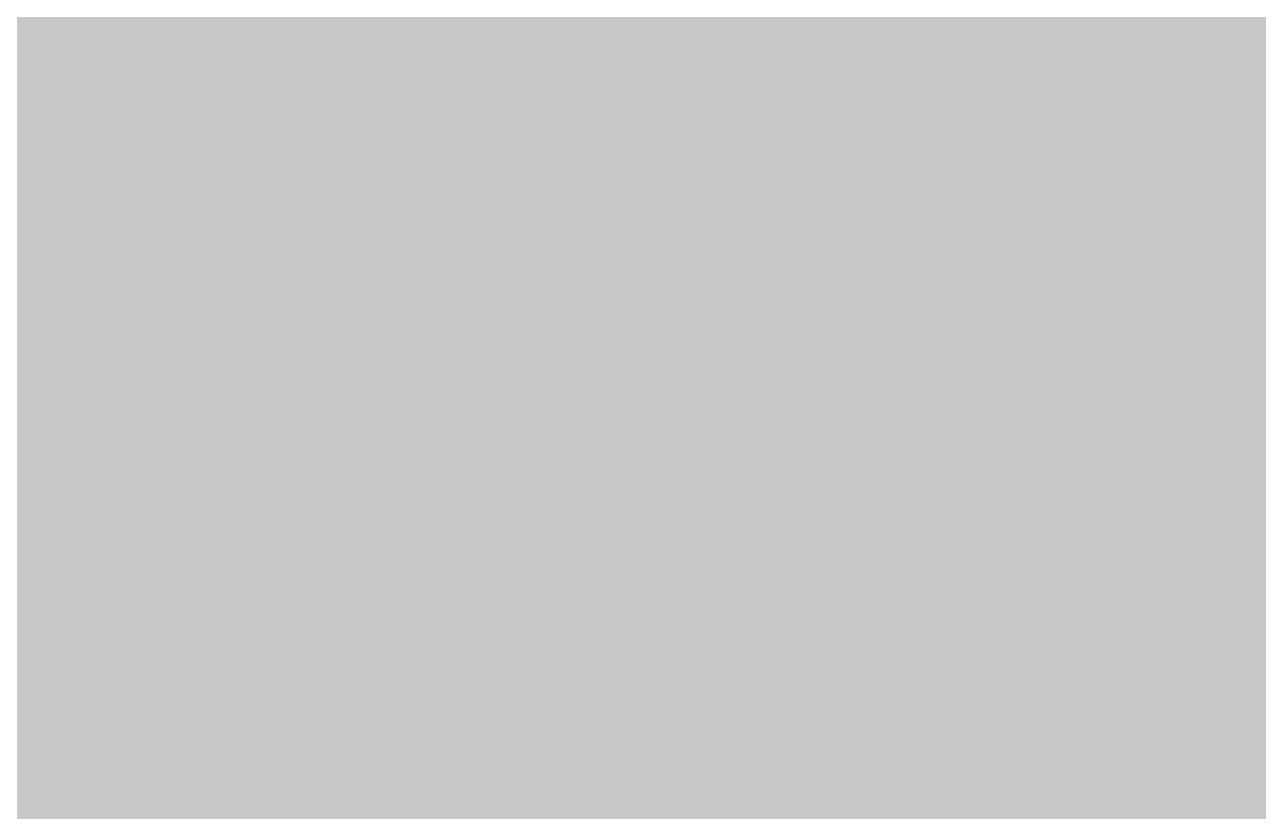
# Model space of a CAD drawing. Extents: x -3 to 92, y -53 to 125.
# Drawn here: x 72.05 to 80.52, y 107.5 to 112.91 of the extents above; entities that cross this region are included whole.
import ezdxf

# ---------------------------------------------------------------- set-up
doc = ezdxf.new("R2010")
doc.units = 0
doc.header["$MEASUREMENT"] = 0
doc.layers.get('0').update_dxf_attribs({"linetype": 'CONTINUOUS'})
for name, color, linetype in [('23-325-0_AST', 7, 'CONTINUOUS'), ('23-325-0_BOT', 7, 'CONTINUOUS'), ('23-325-0_DRD', 2, 'CONTINUOUS'), ('23-325-0_IN1', 4, 'CONTINUOUS'), ('23-325-0_IN2', 3, 'CONTINUOUS'), ('23-325-0_SMB', 5, 'CONTINUOUS'), ('23-325-0_SMT', 10, 'CONTINUOUS'), ('23-325-0_SPT', 14, 'CONTINUOUS'), ('23-325-0_TOP', 12, 'CONTINUOUS'), ('THRUHOLE_TAP', 8, 'CONTINUOUS')]:
    doc.layers.add(name, color=color, linetype=linetype)

# ---------------------------------------------------------------- blocks, each defined once
blk = doc.blocks.new('ROUND_54')
at = {"const_width": 0.508}
blk.add_lwpolyline([(-0.254, 0, 1), (0.254, 0, 1)], format="xyb", close=True, dxfattribs=at)
blk = doc.blocks.new('ROUND_87')
at = {"const_width": 0.40005}
blk.add_lwpolyline([(-0.200024, 0, 1), (0.200024, 0, 1)], format="xyb", close=True, dxfattribs=at)

msp = doc.modelspace()

# ---------------------------------------------------------------- linework, layer by layer
at = {"layer": '23-325-0_AST', "const_width": 0.1524}
msp.add_lwpolyline([(75.82408, 108.00842), (75.6539, 108.06938), (75.48626, 108.06938), (75.31608, 108.00842), (75.31608, 107.65282), (75.48626, 107.5944), (75.6539, 107.5944), (75.82408, 107.65282), (75.82408, 108.00842), (75.99426, 108.06938), (76.1619, 108.06938), (76.33208, 108.00842), (76.33208, 107.65282), (76.1619, 107.5944), (75.99426, 107.5944), (75.82408, 107.65282)], dxfattribs=at)
at = {"layer": '23-325-0_BOT', "const_width": 0.254}
for points in [[(72.136, 124.46), (72.136, 52.72024)], [(72.3646, 124.46), (72.3646, 52.41544)], [(72.5932, 124.46), (72.5932, 19.37512)], [(72.8218, 124.46), (72.8218, 19.33956)], [(73.0504, 124.46), (73.0504, 19.27098)], [(73.279, 124.46), (73.279, 19.15922)], [(73.5076, 124.46), (73.5076, 20.9296)], [(73.7362, 124.46), (73.7362, 21.2979)], [(73.9648, 124.46), (73.9648, 21.52396)], [(74.1934, 124.46), (74.1934, 21.6789)], [(74.422, 124.46), (74.422, 21.78304)], [(74.6506, 124.46), (74.6506, 21.84908)], [(74.8792, 124.46), (74.8792, 50.75936)], [(75.1078, 124.46), (75.1078, 50.86858)], [(75.3364, 124.46), (75.3364, 50.8762)], [(75.565, 124.46), (75.565, 50.8762)], [(75.7936, 124.46), (75.7936, 50.8762)], [(76.0222, 124.46), (76.0222, 50.8762)], [(76.2508, 124.46), (76.2508, 50.8762)], [(76.4794, 124.46), (76.4794, 50.8762)], [(76.708, 124.46), (76.708, 58.67146)], [(76.9366, 124.46), (76.9366, 58.8518)], [(77.1652, 124.46), (77.1652, 58.8772)], [(77.3938, 124.46), (77.3938, 58.8772)], [(77.6224, 124.46), (77.6224, 58.8772)], [(77.851, 124.46), (77.851, 58.8772)], [(78.0796, 124.46), (78.0796, 58.8772)], [(78.3082, 124.46), (78.3082, 58.8772)], [(78.5368, 124.46), (78.5368, 58.8772)], [(78.7654, 124.46), (78.7654, 58.8772)], [(78.994, 124.46), (78.994, 58.8772)], [(79.2226, 118.51894), (79.2226, 72.72528)], [(79.4512, 117.9195), (79.4512, 72.94118)], [(79.6798, 117.47754), (79.6798, 73.01484)], [(79.9084, 117.12194), (79.9084, 72.9996)], [(80.137, 116.82222), (80.137, 72.89038)], [(80.3656, 116.56314), (80.3656, 72.54748)], [(80.5942, 116.33708), (80.5942, 69.81952)], [(86.233, 112.9284), (56.9087, 112.9284)], [(86.233, 112.6998), (56.62422, 112.6998)], [(86.233, 112.4712), (40.2082, 112.4712)], [(86.233, 112.2426), (40.2082, 112.2426)], [(86.233, 112.014), (40.2082, 112.014)], [(86.233, 111.7854), (40.2082, 111.7854)], [(86.233, 111.5568), (61.7982, 111.5568)], [(86.233, 111.3282), (61.9379, 111.3282)], [(83.78698, 111.0996), (61.97092, 111.0996)], [(83.44408, 110.871), (61.91758, 110.871)], [(83.33486, 110.6424), (61.74486, 110.6424)], [(83.32216, 110.4138), (40.2082, 110.4138)], [(83.39582, 110.1852), (40.2082, 110.1852)], [(83.61172, 109.9566), (40.2082, 109.9566)], [(83.57362, 109.728), (41.01084, 109.728)], [(83.38312, 109.4994), (41.20388, 109.4994)], [(83.31962, 109.2708), (41.26738, 109.2708)], [(83.34248, 109.0422), (41.24452, 109.0422)], [(83.4644, 108.8136), (41.12006, 108.8136)], [(86.233, 108.585), (41.0972, 108.585)], [(86.233, 108.3564), (41.0972, 108.3564)], [(86.233, 108.1278), (43.44416, 108.1278)], [(84.47278, 107.8992), (43.69054, 107.8992)], [(84.1883, 107.6706), (58.06186, 107.6706)], [(84.09178, 107.442), (65.39484, 107.442)]]:
    msp.add_lwpolyline(points, dxfattribs=at)
at = {"layer": '23-325-0_DRD', "const_width": 0.254}
for points in [[(74.295, 113.03), (73.66, 112.395)], [(74.93, 112.395), (74.295, 113.03)], [(75.565, 113.03), (74.93, 112.395)], [(76.2, 112.395), (75.565, 113.03)], [(76.835, 113.03), (76.2, 112.395)], [(77.47, 112.395), (76.835, 113.03)], [(73.66, 112.395), (74.295, 111.76)], [(74.295, 111.76), (74.93, 112.395)], [(74.93, 112.395), (75.565, 111.76)], [(75.565, 111.76), (76.2, 112.395)], [(76.2, 112.395), (76.835, 111.76)], [(76.835, 111.76), (77.47, 112.395)], [(73.025, 110.49), (72.39, 109.855)], [(73.66, 109.855), (73.025, 110.49)], [(74.295, 110.49), (73.66, 109.855)], [(74.93, 109.855), (74.295, 110.49)], [(75.565, 110.49), (74.93, 109.855)], [(76.2, 109.855), (75.565, 110.49)], [(76.835, 110.49), (76.2, 109.855)], [(77.47, 109.855), (76.835, 110.49)], [(78.105, 110.49), (77.47, 109.855)], [(78.74, 109.855), (78.105, 110.49)], [(72.39, 109.855), (73.025, 109.22)], [(73.025, 109.22), (73.66, 109.855)], [(73.66, 109.855), (74.295, 109.22)], [(74.295, 109.22), (74.93, 109.855)], [(74.93, 109.855), (75.565, 109.22)], [(75.565, 109.22), (76.2, 109.855)], [(76.2, 109.855), (76.835, 109.22)], [(76.835, 109.22), (77.47, 109.855)], [(77.47, 109.855), (78.105, 109.22)], [(78.105, 109.22), (78.74, 109.855)], [(73.025, 107.95), (72.39, 107.315)], [(73.66, 107.315), (73.025, 107.95)], [(74.295, 107.95), (73.66, 107.315)], [(74.93, 107.315), (74.295, 107.95)], [(75.565, 107.95), (74.93, 107.315)], [(76.2, 107.315), (75.565, 107.95)], [(76.835, 107.95), (76.2, 107.315)], [(77.47, 107.315), (76.835, 107.95)], [(78.105, 107.95), (77.47, 107.315)], [(78.74, 107.315), (78.105, 107.95)]]:
    msp.add_lwpolyline(points, dxfattribs=at)
at = {"layer": '23-325-0_IN1', "const_width": 0.254}
for points in [[(72.1106, 124.46), (72.1106, 52.7177)], [(72.3392, 124.46), (72.3392, 110.3376)], [(72.5678, 124.46), (72.5678, 110.55604)], [(72.7964, 124.46), (72.7964, 110.66018)], [(73.025, 124.46), (73.025, 110.6932)], [(73.2536, 124.46), (73.2536, 110.66018)], [(73.4822, 124.46), (73.4822, 112.5982)], [(73.7108, 124.46), (73.7108, 112.99444)], [(74.8538, 124.46), (74.8538, 113.01984)], [(76.2254, 124.46), (76.2254, 112.96904)], [(77.597, 124.46), (77.597, 112.74298)], [(77.8256, 124.46), (77.8256, 110.64494)], [(78.0542, 124.46), (78.0542, 110.69066)], [(78.2828, 124.46), (78.2828, 110.67288)], [(78.5114, 124.46), (78.5114, 110.58652)], [(78.74, 124.46), (78.74, 110.4011)], [(78.9686, 124.46), (78.9686, 50.11674)], [(79.1972, 124.46), (79.1972, 72.67956)], [(79.4258, 124.46), (79.4258, 72.92594)], [(79.6544, 124.46), (79.6544, 73.0123)], [(79.883, 124.46), (79.883, 73.00722)], [(80.1116, 124.46), (80.1116, 72.9107)], [(80.3402, 124.46), (80.3402, 72.62622)], [(80.5688, 124.46), (80.5688, 69.8119)], [(73.6473, 112.9284), (56.9087, 112.9284)], [(86.36, 112.9284), (77.48016, 112.9284)], [(73.51268, 112.6998), (56.62422, 112.6998)], [(86.36, 112.6998), (77.61478, 112.6998)], [(73.45934, 112.4712), (40.2082, 112.4712)], [(86.36, 112.4712), (77.66812, 112.4712)], [(73.4695, 112.2426), (39.21506, 112.2426)], [(73.4822, 112.18926), (73.4822, 110.55604)], [(86.36, 112.2426), (77.65796, 112.2426)], [(73.54824, 112.014), (-2.413, 112.014)], [(86.36, 112.014), (77.58176, 112.014)], [(77.597, 112.04448), (77.597, 110.52048)], [(73.71842, 111.7854), (37.16528, 111.7854)], [(73.7108, 111.79302), (73.7108, 110.45444)], [(74.8538, 111.77016), (74.8538, 110.47984)], [(74.98842, 111.7854), (74.86904, 111.7854)], [(76.25842, 111.7854), (76.13904, 111.7854)], [(76.2254, 111.81842), (76.2254, 110.42904)], [(77.3684, 111.7473), (77.3684, 110.50016)], [(86.36, 111.7854), (77.40904, 111.7854)], [(75.0824, 111.7092), (75.0824, 110.5408)], [(75.9968, 111.67618), (75.9968, 110.57382)], [(73.9394, 111.63554), (73.9394, 110.61446)], [(74.6252, 111.62538), (74.6252, 110.62462)], [(75.311, 111.5949), (75.311, 110.65256)], [(75.7682, 111.5822), (75.7682, 110.6678)], [(76.454, 111.64824), (76.454, 110.60176)], [(77.1398, 111.61268), (77.1398, 110.63478)], [(86.36, 111.5568), (61.7982, 111.5568)], [(74.168, 111.56696), (74.168, 110.68304)], [(74.3966, 111.56188), (74.3966, 110.68558)], [(75.5396, 111.5568), (75.5396, 110.6932)], [(76.6826, 111.5695), (76.6826, 110.67796)], [(76.9112, 111.55934), (76.9112, 110.68812)], [(86.36, 111.3282), (61.9379, 111.3282)], [(83.78698, 111.0996), (61.97092, 111.0996)], [(83.44408, 110.871), (61.91758, 110.871)], [(72.73798, 110.6424), (61.74486, 110.6424)], [(74.00798, 110.6424), (73.31202, 110.6424)], [(75.27798, 110.6424), (74.58202, 110.6424)], [(76.54798, 110.6424), (75.85202, 110.6424)], [(77.81798, 110.6424), (77.12202, 110.6424)], [(83.33486, 110.6424), (78.39202, 110.6424)], [(72.40016, 110.4138), (21.89226, 110.4138)], [(73.67016, 110.4138), (73.64984, 110.4138)], [(74.94016, 110.4138), (74.91984, 110.4138)], [(76.21016, 110.4138), (76.18984, 110.4138)], [(77.48016, 110.4138), (77.45984, 110.4138)], [(83.32216, 110.4138), (78.72984, 110.4138)], [(72.25538, 110.1852), (7.85622, 110.1852)], [(83.39582, 110.1852), (78.87462, 110.1852)], [(72.19188, 109.9566), (8.1407, 109.9566)], [(83.61172, 109.9566), (78.93558, 109.9566)], [(72.19696, 109.728), (41.01084, 109.728)], [(83.57362, 109.728), (78.93304, 109.728)], [(72.26554, 109.4994), (41.20388, 109.4994)], [(83.38312, 109.4994), (78.86446, 109.4994)], [(72.3392, 109.3724), (72.3392, 107.7976)], [(78.74, 109.30636), (78.74, 107.8611)], [(72.42302, 109.2708), (41.26738, 109.2708)], [(73.69302, 109.2708), (73.62444, 109.2708)], [(73.7108, 109.25302), (73.7108, 107.91444)], [(74.8538, 109.23016), (74.8538, 107.93984)], [(74.96302, 109.2708), (74.89444, 109.2708)], [(76.23302, 109.2708), (76.16444, 109.2708)], [(76.2254, 109.27842), (76.2254, 107.88904)], [(77.3684, 109.2073), (77.3684, 107.96016)], [(77.50302, 109.2708), (77.43444, 109.2708)], [(83.31962, 109.2708), (78.70444, 109.2708)], [(72.5678, 109.15142), (72.5678, 108.01604)], [(73.4822, 109.15142), (73.4822, 108.01604)], [(75.0824, 109.1692), (75.0824, 108.0008)], [(75.9968, 109.13618), (75.9968, 108.03382)], [(77.597, 109.18698), (77.597, 107.98048)], [(78.5114, 109.12094), (78.5114, 108.04652)], [(72.81926, 109.0422), (41.24452, 109.0422)], [(72.7964, 109.04728), (72.7964, 108.12018)], [(74.08926, 109.0422), (73.2282, 109.0422)], [(73.2536, 109.04728), (73.2536, 108.12018)], [(73.9394, 109.09554), (73.9394, 108.07446)], [(75.35926, 109.0422), (74.4982, 109.0422)], [(74.6252, 109.08538), (74.6252, 108.08462)], [(75.311, 109.0549), (75.311, 108.11256)], [(75.7682, 109.0422), (75.7682, 108.1278)], [(76.62926, 109.0422), (75.7682, 109.0422)], [(76.454, 109.10824), (76.454, 108.06176)], [(76.6826, 109.0295), (76.6826, 108.13796)], [(77.89926, 109.0422), (77.0382, 109.0422)], [(77.1398, 109.07268), (77.1398, 108.09478)], [(77.8256, 109.06506), (77.8256, 108.10494)], [(78.2828, 109.03458), (78.2828, 108.13288)], [(83.34248, 109.0422), (78.3082, 109.0422)], [(73.025, 109.0168), (73.025, 108.1532)], [(74.168, 109.02696), (74.168, 108.14304)], [(74.3966, 109.02188), (74.3966, 108.14558)], [(75.5396, 109.0168), (75.5396, 108.1532)], [(76.9112, 109.01934), (76.9112, 108.14812)], [(78.0542, 109.0168), (78.0542, 108.15066)], [(83.4644, 108.8136), (41.12006, 108.8136)], [(86.36, 108.585), (33.51784, 108.585)], [(86.36, 108.3564), (20.80006, 108.3564)], [(72.81926, 108.1278), (20.92452, 108.1278)], [(74.08926, 108.1278), (73.2282, 108.1278)], [(75.35926, 108.1278), (74.4982, 108.1278)], [(76.62926, 108.1278), (75.7682, 108.1278)], [(77.89926, 108.1278), (77.0382, 108.1278)], [(86.36, 108.1278), (78.3082, 108.1278)], [(72.42302, 107.8992), (20.94738, 107.8992)], [(73.69302, 107.8992), (73.62444, 107.8992)], [(74.96302, 107.8992), (74.89444, 107.8992)], [(76.23302, 107.8992), (76.16444, 107.8992)], [(77.50302, 107.8992), (77.43444, 107.8992)], [(84.47278, 107.8992), (78.70444, 107.8992)], [(72.26554, 107.6706), (58.06186, 107.6706)], [(84.1883, 107.6706), (78.86446, 107.6706)], [(72.19696, 107.442), (65.39484, 107.442)], [(84.09178, 107.442), (78.93304, 107.442)]]:
    msp.add_lwpolyline(points, dxfattribs=at)
for points in [[(74.295, 113.2332, 0.4142136), (73.4568, 112.395)], [(74.93, 112.9411, 0.2185128), (74.295, 113.23253)], [(75.565, 113.2332, 0.2185134), (74.92949, 112.94154)], [(76.2, 112.9411, 0.2185128), (75.565, 113.23253)], [(76.835, 113.2332, 0.2185134), (76.19949, 112.94154)], [(77.6732, 112.395, 0.4142136), (76.835, 113.2332)], [(73.4568, 112.395, 0.4142136), (74.295, 111.5568)], [(76.835, 111.5568, 0.4142136), (77.6732, 112.395)], [(74.295, 111.5568, 0.2179112), (74.92925, 111.847)], [(74.93, 111.84636, 0.2179118), (75.565, 111.55582)], [(75.565, 111.5568, 0.2179112), (76.19925, 111.847)], [(76.2, 111.84636, 0.2179118), (76.835, 111.55582)], [(73.025, 110.6932, 0.4142136), (72.1868, 109.855)], [(73.66, 110.4011, 0.2185128), (73.025, 110.69253)], [(74.295, 110.6932, 0.2185134), (73.65949, 110.40154)], [(74.93, 110.4011, 0.2185128), (74.295, 110.69253)], [(75.565, 110.6932, 0.2185134), (74.92949, 110.40154)], [(76.2, 110.4011, 0.2185128), (75.565, 110.69253)], [(76.835, 110.6932, 0.2185134), (76.19949, 110.40154)], [(77.47, 110.4011, 0.2185128), (76.835, 110.69253)], [(78.105, 110.6932, 0.2185134), (77.46949, 110.40154)], [(78.9432, 109.855, 0.4142136), (78.105, 110.6932)], [(72.1868, 109.855, 0.4142136), (73.025, 109.0168)], [(78.105, 109.0168, 0.4142136), (78.9432, 109.855)], [(73.025, 109.0168, 0.2179112), (73.65925, 109.307)], [(73.66, 109.30636, 0.2179118), (74.295, 109.01582)], [(74.295, 109.0168, 0.2179112), (74.92925, 109.307)], [(74.93, 109.30636, 0.2179118), (75.565, 109.01582)], [(75.565, 109.0168, 0.2179112), (76.19925, 109.307)], [(76.2, 109.30636, 0.2179118), (76.835, 109.01582)], [(76.835, 109.0168, 0.2179112), (77.46925, 109.307)], [(77.47, 109.30636, 0.2179118), (78.105, 109.01582)], [(73.025, 108.1532, 0.4142136), (72.1868, 107.315)], [(73.66, 107.8611, 0.2185128), (73.025, 108.15253)], [(74.295, 108.1532, 0.2185134), (73.65949, 107.86154)], [(74.93, 107.8611, 0.2185128), (74.295, 108.15253)], [(75.565, 108.1532, 0.2185134), (74.92949, 107.86154)], [(76.2, 107.8611, 0.2185128), (75.565, 108.15253)], [(76.835, 108.1532, 0.2185134), (76.19949, 107.86154)], [(77.47, 107.8611, 0.2185128), (76.835, 108.15253)], [(78.105, 108.1532, 0.2185134), (77.46949, 107.86154)], [(78.9432, 107.315, 0.4142136), (78.105, 108.1532)]]:
    msp.add_lwpolyline(points, format="xyb", dxfattribs=at)
at = {"layer": '23-325-0_IN2', "const_width": 0.254}
for points in [[(83.947, 110.49), (80.264, 110.49), (72.644, 118.11), (69.977, 118.11)], [(64.389, 114.3), (68.199, 114.3), (71.247, 111.252), (78.486, 111.252), (80.518, 109.22), (83.947, 109.22)]]:
    msp.add_lwpolyline(points, dxfattribs=at)
at = {"layer": '23-325-0_SMB', "const_width": 0.254}
for points in [[(72.0852, 123.825), (72.0852, 74.422)], [(72.3138, 123.825), (72.3138, 74.422)], [(72.5424, 123.825), (72.5424, 74.422)], [(72.771, 123.825), (72.771, 74.422)], [(72.9996, 123.825), (72.9996, 74.422)], [(73.2282, 123.825), (73.2282, 74.422)], [(73.4568, 123.825), (73.4568, 74.422)], [(73.6854, 123.825), (73.6854, 74.422)], [(73.914, 123.825), (73.914, 74.422)], [(74.1426, 123.825), (74.1426, 74.422)], [(74.3712, 123.825), (74.3712, 74.422)], [(74.5998, 123.825), (74.5998, 74.422)], [(74.8284, 123.825), (74.8284, 74.422)], [(75.057, 123.825), (75.057, 74.422)], [(75.2856, 123.825), (75.2856, 74.422)], [(75.5142, 123.825), (75.5142, 74.422)], [(75.7428, 123.825), (75.7428, 74.422)], [(75.9714, 123.825), (75.9714, 74.422)], [(76.2, 123.825), (76.2, 74.422)], [(76.4286, 123.825), (76.4286, 74.422)], [(76.6572, 123.825), (76.6572, 74.422)], [(76.8858, 123.825), (76.8858, 74.422)], [(77.1144, 123.825), (77.1144, 74.422)], [(77.343, 123.825), (77.343, 74.422)], [(77.5716, 123.825), (77.5716, 74.422)], [(77.8002, 123.825), (77.8002, 74.422)], [(78.0288, 123.825), (78.0288, 74.422)], [(78.2574, 123.825), (78.2574, 74.422)], [(78.486, 115.951), (78.486, 74.422)], [(78.7146, 115.7224), (78.7146, 74.422)], [(78.9432, 115.4938), (78.9432, 74.422)], [(79.1718, 115.2652), (79.1718, 74.422)], [(79.4004, 115.0366), (79.4004, 74.422)], [(79.629, 114.808), (79.629, 74.422)], [(79.8576, 114.5794), (79.8576, 74.422)], [(80.0862, 114.3508), (80.0862, 74.422)], [(80.3148, 114.1222), (80.3148, 74.422)], [(80.5434, 113.8936), (80.5434, 74.422)], [(81.5086, 112.9284), (71.12, 112.9284)], [(81.7372, 112.6998), (71.12, 112.6998)], [(81.9658, 112.4712), (71.12, 112.4712)], [(82.1944, 112.2426), (71.12, 112.2426)], [(82.423, 112.014), (71.12, 112.014)], [(82.6516, 111.7854), (71.12, 111.7854)], [(82.804, 111.5568), (71.12, 111.5568)], [(82.804, 111.3282), (71.12, 111.3282)], [(82.804, 111.0996), (71.12, 111.0996)], [(82.804, 110.871), (71.12, 110.871)], [(82.804, 110.6424), (71.12, 110.6424)], [(82.804, 110.4138), (71.12, 110.4138)], [(82.804, 110.1852), (71.12, 110.1852)], [(82.804, 109.9566), (71.12, 109.9566)], [(82.804, 109.728), (71.12, 109.728)], [(82.804, 109.4994), (71.12, 109.4994)], [(82.804, 109.2708), (71.12, 109.2708)], [(82.804, 109.0422), (71.12, 109.0422)], [(82.804, 108.8136), (71.12, 108.8136)], [(82.804, 108.585), (71.12, 108.585)], [(82.804, 108.3564), (71.12, 108.3564)], [(82.804, 108.1278), (71.12, 108.1278)], [(82.804, 107.8992), (71.12, 107.8992)], [(82.804, 107.6706), (71.12, 107.6706)], [(82.804, 107.442), (71.12, 107.442)]]:
    msp.add_lwpolyline(points, dxfattribs=at)
at = {"layer": '23-325-0_SMT'}
for points, const_width in [([(72.6694, 116.713), (72.6694, 93.98)], 0.254), ([(72.898, 116.713), (72.898, 93.98)], 0.254), ([(73.1266, 116.713), (73.1266, 93.98)], 0.254), ([(73.3552, 116.713), (73.3552, 93.98)], 0.254), ([(73.5838, 116.713), (73.5838, 93.98)], 0.254), ([(73.8124, 116.713), (73.8124, 93.98)], 0.254), ([(74.041, 116.713), (74.041, 93.98)], 0.254), ([(74.2696, 116.713), (74.2696, 93.98)], 0.254), ([(74.4982, 116.713), (74.4982, 93.98)], 0.254), ([(74.7268, 116.713), (74.7268, 93.98)], 0.254), ([(74.9554, 116.713), (74.9554, 93.98)], 0.254), ([(75.184, 116.713), (75.184, 93.98)], 0.254), ([(75.4126, 116.713), (75.4126, 93.98)], 0.254), ([(75.6412, 116.713), (75.6412, 93.98)], 0.254), ([(75.8698, 116.713), (75.8698, 93.98)], 0.254), ([(76.0984, 116.713), (76.0984, 93.98)], 0.254), ([(76.327, 116.713), (76.327, 93.98)], 0.254), ([(72.4408, 116.6368), (72.4408, 93.98)], 0.254), ([(76.5556, 116.6114), (76.5556, 93.98)], 0.254), ([(72.2122, 116.4082), (72.2122, 93.98)], 0.254), ([(76.7842, 116.3828), (76.7842, 94.1832)], 0.254), ([(71.9836, 116.1796), (71.9836, 93.98)], 0.254), ([(77.0128, 116.1542), (77.0128, 94.4118)], 0.254), ([(77.2414, 115.9256), (77.2414, 94.6404)], 0.254), ([(77.47, 115.697), (77.47, 94.869)], 0.254), ([(77.6986, 115.4684), (77.6986, 96.393)], 0.254), ([(77.9272, 115.2398), (77.9272, 96.393)], 0.254), ([(78.1558, 115.0112), (78.1558, 96.393)], 0.254), ([(78.3844, 114.7826), (78.3844, 96.393)], 0.254), ([(78.613, 114.554), (78.613, 96.393)], 0.254), ([(78.8416, 114.3254), (78.8416, 96.393)], 0.254), ([(79.0702, 114.0968), (79.0702, 96.393)], 0.254), ([(79.248, 113.919), (79.248, 96.393)], 0.254), ([(79.248, 112.8268), (71.247, 112.8268)], 0.254), ([(79.248, 112.5982), (71.247, 112.5982)], 0.254), ([(79.248, 112.3696), (71.247, 112.3696)], 0.254), ([(79.248, 112.141), (71.247, 112.141)], 0.254), ([(79.248, 111.9124), (71.247, 111.9124)], 0.254), ([(79.248, 111.6838), (71.247, 111.6838)], 0.254), ([(78.74, 111.76), (72.39, 111.76)], 0.1524), ([(78.74, 111.76), (78.74, 110.49), (72.39, 110.49)], 0.1524), ([(72.39, 111.76), (72.39, 110.49)], 0.1524), ([(72.4916, 111.76), (72.4916, 110.49)], 0.1524), ([(72.62876, 111.76), (72.62876, 110.49)], 0.1524), ([(72.76592, 111.76), (72.76592, 110.49)], 0.1524), ([(72.90308, 111.76), (72.90308, 110.49)], 0.1524), ([(73.04024, 111.76), (73.04024, 110.49)], 0.1524), ([(73.1774, 111.76), (73.1774, 110.49)], 0.1524), ([(73.31456, 111.76), (73.31456, 110.49)], 0.1524), ([(73.45172, 111.76), (73.45172, 110.49)], 0.1524), ([(73.58888, 111.76), (73.58888, 110.49)], 0.1524), ([(73.72604, 111.76), (73.72604, 110.49)], 0.1524), ([(73.8632, 111.76), (73.8632, 110.49)], 0.1524), ([(74.00036, 111.76), (74.00036, 110.49)], 0.1524), ([(74.13752, 111.76), (74.13752, 110.49)], 0.1524), ([(74.27468, 111.76), (74.27468, 110.49)], 0.1524), ([(74.41184, 111.76), (74.41184, 110.49)], 0.1524), ([(74.549, 111.76), (74.549, 110.49)], 0.1524), ([(74.68616, 111.76), (74.68616, 110.49)], 0.1524), ([(74.82332, 111.76), (74.82332, 110.49)], 0.1524), ([(74.96048, 111.76), (74.96048, 110.49)], 0.1524), ([(75.09764, 111.76), (75.09764, 110.49)], 0.1524), ([(75.2348, 111.76), (75.2348, 110.49)], 0.1524), ([(75.37196, 111.76), (75.37196, 110.49)], 0.1524), ([(75.50912, 111.76), (75.50912, 110.49)], 0.1524), ([(75.64628, 111.76), (75.64628, 110.49)], 0.1524), ([(75.78344, 111.76), (75.78344, 110.49)], 0.1524), ([(75.9206, 111.76), (75.9206, 110.49)], 0.1524), ([(76.05776, 111.76), (76.05776, 110.49)], 0.1524), ([(76.19492, 111.76), (76.19492, 110.49)], 0.1524), ([(76.33208, 111.76), (76.33208, 110.49)], 0.1524), ([(76.46924, 111.76), (76.46924, 110.49)], 0.1524), ([(76.6064, 111.76), (76.6064, 110.49)], 0.1524), ([(76.74356, 111.76), (76.74356, 110.49)], 0.1524), ([(76.88072, 111.76), (76.88072, 110.49)], 0.1524), ([(77.01788, 111.76), (77.01788, 110.49)], 0.1524), ([(77.15504, 111.76), (77.15504, 110.49)], 0.1524), ([(77.2922, 111.76), (77.2922, 110.49)], 0.1524), ([(77.42936, 111.76), (77.42936, 110.49)], 0.1524), ([(77.56652, 111.76), (77.56652, 110.49)], 0.1524), ([(77.70368, 111.76), (77.70368, 110.49)], 0.1524), ([(77.84084, 111.76), (77.84084, 110.49)], 0.1524), ([(77.978, 111.76), (77.978, 110.49)], 0.1524), ([(78.11516, 111.76), (78.11516, 110.49)], 0.1524), ([(78.25232, 111.76), (78.25232, 110.49)], 0.1524), ([(78.38948, 111.76), (78.38948, 110.49)], 0.1524), ([(78.52664, 111.76), (78.52664, 110.49)], 0.1524), ([(78.6638, 111.76), (78.6638, 110.49)], 0.1524), ([(78.74, 111.68888), (72.39, 111.68888)], 0.1524), ([(78.74, 111.55172), (72.39, 111.55172)], 0.1524), ([(79.248, 111.4552), (71.247, 111.4552)], 0.254), ([(78.74, 111.41456), (72.39, 111.41456)], 0.1524), ([(79.248, 111.2266), (71.247, 111.2266)], 0.254), ([(78.74, 111.2774), (72.39, 111.2774)], 0.1524), ([(78.74, 111.14024), (72.39, 111.14024)], 0.1524), ([(79.248, 110.998), (71.247, 110.998)], 0.254), ([(78.74, 111.00308), (72.39, 111.00308)], 0.1524), ([(78.74, 110.86592), (72.39, 110.86592)], 0.1524), ([(79.248, 110.7694), (71.247, 110.7694)], 0.254), ([(78.74, 110.72876), (72.39, 110.72876)], 0.1524), ([(79.248, 110.5408), (71.247, 110.5408)], 0.254), ([(78.74, 110.5916), (72.39, 110.5916)], 0.1524), ([(79.248, 110.3122), (71.247, 110.3122)], 0.254), ([(79.248, 110.0836), (71.247, 110.0836)], 0.254), ([(79.248, 109.855), (71.247, 109.855)], 0.254), ([(79.248, 109.6264), (71.247, 109.6264)], 0.254), ([(79.248, 109.3978), (71.247, 109.3978)], 0.254), ([(79.248, 109.1692), (71.247, 109.1692)], 0.254), ([(78.74, 109.22), (72.39, 109.22)], 0.1524), ([(78.74, 109.22), (78.74, 107.95), (72.39, 107.95)], 0.1524), ([(72.39, 109.22), (72.39, 107.95)], 0.1524), ([(72.4916, 109.22), (72.4916, 107.95)], 0.1524), ([(72.62876, 109.22), (72.62876, 107.95)], 0.1524), ([(72.76592, 109.22), (72.76592, 107.95)], 0.1524), ([(72.90308, 109.22), (72.90308, 107.95)], 0.1524), ([(73.04024, 109.22), (73.04024, 107.95)], 0.1524), ([(73.1774, 109.22), (73.1774, 107.95)], 0.1524), ([(73.31456, 109.22), (73.31456, 107.95)], 0.1524), ([(73.45172, 109.22), (73.45172, 107.95)], 0.1524), ([(73.58888, 109.22), (73.58888, 107.95)], 0.1524), ([(73.72604, 109.22), (73.72604, 107.95)], 0.1524), ([(73.8632, 109.22), (73.8632, 107.95)], 0.1524), ([(74.00036, 109.22), (74.00036, 107.95)], 0.1524), ([(74.13752, 109.22), (74.13752, 107.95)], 0.1524), ([(74.27468, 109.22), (74.27468, 107.95)], 0.1524), ([(74.41184, 109.22), (74.41184, 107.95)], 0.1524), ([(74.549, 109.22), (74.549, 107.95)], 0.1524), ([(74.68616, 109.22), (74.68616, 107.95)], 0.1524), ([(74.82332, 109.22), (74.82332, 107.95)], 0.1524), ([(74.96048, 109.22), (74.96048, 107.95)], 0.1524), ([(75.09764, 109.22), (75.09764, 107.95)], 0.1524), ([(75.2348, 109.22), (75.2348, 107.95)], 0.1524), ([(75.37196, 109.22), (75.37196, 107.95)], 0.1524), ([(75.50912, 109.22), (75.50912, 107.95)], 0.1524), ([(75.64628, 109.22), (75.64628, 107.95)], 0.1524), ([(75.78344, 109.22), (75.78344, 107.95)], 0.1524), ([(75.9206, 109.22), (75.9206, 107.95)], 0.1524), ([(76.05776, 109.22), (76.05776, 107.95)], 0.1524), ([(76.19492, 109.22), (76.19492, 107.95)], 0.1524), ([(76.33208, 109.22), (76.33208, 107.95)], 0.1524), ([(76.46924, 109.22), (76.46924, 107.95)], 0.1524), ([(76.6064, 109.22), (76.6064, 107.95)], 0.1524), ([(76.74356, 109.22), (76.74356, 107.95)], 0.1524), ([(76.88072, 109.22), (76.88072, 107.95)], 0.1524), ([(77.01788, 109.22), (77.01788, 107.95)], 0.1524), ([(77.15504, 109.22), (77.15504, 107.95)], 0.1524), ([(77.2922, 109.22), (77.2922, 107.95)], 0.1524), ([(77.42936, 109.22), (77.42936, 107.95)], 0.1524), ([(77.56652, 109.22), (77.56652, 107.95)], 0.1524), ([(77.70368, 109.22), (77.70368, 107.95)], 0.1524), ([(77.84084, 109.22), (77.84084, 107.95)], 0.1524), ([(77.978, 109.22), (77.978, 107.95)], 0.1524), ([(78.11516, 109.22), (78.11516, 107.95)], 0.1524), ([(78.25232, 109.22), (78.25232, 107.95)], 0.1524), ([(78.38948, 109.22), (78.38948, 107.95)], 0.1524), ([(78.52664, 109.22), (78.52664, 107.95)], 0.1524), ([(78.6638, 109.22), (78.6638, 107.95)], 0.1524), ([(78.74, 109.14888), (72.39, 109.14888)], 0.1524), ([(78.74, 109.01172), (72.39, 109.01172)], 0.1524), ([(79.248, 108.9406), (71.247, 108.9406)], 0.254), ([(78.74, 108.87456), (72.39, 108.87456)], 0.1524), ([(79.248, 108.712), (71.247, 108.712)], 0.254), ([(78.74, 108.7374), (72.39, 108.7374)], 0.1524), ([(78.74, 108.60024), (72.39, 108.60024)], 0.1524), ([(79.248, 108.4834), (71.247, 108.4834)], 0.254), ([(78.74, 108.46308), (72.39, 108.46308)], 0.1524), ([(78.74, 108.32592), (72.39, 108.32592)], 0.1524), ([(79.248, 108.2548), (71.247, 108.2548)], 0.254), ([(78.74, 108.18876), (72.39, 108.18876)], 0.1524), ([(79.248, 108.0262), (71.247, 108.0262)], 0.254), ([(78.74, 108.0516), (72.39, 108.0516)], 0.1524), ([(79.248, 107.7976), (71.247, 107.7976)], 0.254), ([(79.248, 107.569), (71.247, 107.569)], 0.254)]:
    msp.add_lwpolyline(points, dxfattribs=dict(at, const_width=const_width))
at = {"layer": '23-325-0_SPT', "const_width": 0.1524}
for points in [[(78.74, 111.76), (72.39, 111.76)], [(78.74, 111.76), (78.74, 110.49), (72.39, 110.49)], [(72.39, 111.76), (72.39, 110.49)], [(72.4916, 111.76), (72.4916, 110.49)], [(72.62876, 111.76), (72.62876, 110.49)], [(72.76592, 111.76), (72.76592, 110.49)], [(72.90308, 111.76), (72.90308, 110.49)], [(73.04024, 111.76), (73.04024, 110.49)], [(73.1774, 111.76), (73.1774, 110.49)], [(73.31456, 111.76), (73.31456, 110.49)], [(73.45172, 111.76), (73.45172, 110.49)], [(73.58888, 111.76), (73.58888, 110.49)], [(73.72604, 111.76), (73.72604, 110.49)], [(73.8632, 111.76), (73.8632, 110.49)], [(74.00036, 111.76), (74.00036, 110.49)], [(74.13752, 111.76), (74.13752, 110.49)], [(74.27468, 111.76), (74.27468, 110.49)], [(74.41184, 111.76), (74.41184, 110.49)], [(74.549, 111.76), (74.549, 110.49)], [(74.68616, 111.76), (74.68616, 110.49)], [(74.82332, 111.76), (74.82332, 110.49)], [(74.96048, 111.76), (74.96048, 110.49)], [(75.09764, 111.76), (75.09764, 110.49)], [(75.2348, 111.76), (75.2348, 110.49)], [(75.37196, 111.76), (75.37196, 110.49)], [(75.50912, 111.76), (75.50912, 110.49)], [(75.64628, 111.76), (75.64628, 110.49)], [(75.78344, 111.76), (75.78344, 110.49)], [(75.9206, 111.76), (75.9206, 110.49)], [(76.05776, 111.76), (76.05776, 110.49)], [(76.19492, 111.76), (76.19492, 110.49)], [(76.33208, 111.76), (76.33208, 110.49)], [(76.46924, 111.76), (76.46924, 110.49)], [(76.6064, 111.76), (76.6064, 110.49)], [(76.74356, 111.76), (76.74356, 110.49)], [(76.88072, 111.76), (76.88072, 110.49)], [(77.01788, 111.76), (77.01788, 110.49)], [(77.15504, 111.76), (77.15504, 110.49)], [(77.2922, 111.76), (77.2922, 110.49)], [(77.42936, 111.76), (77.42936, 110.49)], [(77.56652, 111.76), (77.56652, 110.49)], [(77.70368, 111.76), (77.70368, 110.49)], [(77.84084, 111.76), (77.84084, 110.49)], [(77.978, 111.76), (77.978, 110.49)], [(78.11516, 111.76), (78.11516, 110.49)], [(78.25232, 111.76), (78.25232, 110.49)], [(78.38948, 111.76), (78.38948, 110.49)], [(78.52664, 111.76), (78.52664, 110.49)], [(78.6638, 111.76), (78.6638, 110.49)], [(78.74, 111.68888), (72.39, 111.68888)], [(78.74, 111.55172), (72.39, 111.55172)], [(78.74, 111.41456), (72.39, 111.41456)], [(78.74, 111.2774), (72.39, 111.2774)], [(78.74, 111.14024), (72.39, 111.14024)], [(78.74, 111.00308), (72.39, 111.00308)], [(78.74, 110.86592), (72.39, 110.86592)], [(78.74, 110.72876), (72.39, 110.72876)], [(78.74, 110.5916), (72.39, 110.5916)], [(72.39, 109.22), (72.39, 107.95)], [(78.74, 109.22), (72.39, 109.22)], [(72.4916, 109.22), (72.4916, 107.95)], [(72.62876, 109.22), (72.62876, 107.95)], [(72.76592, 109.22), (72.76592, 107.95)], [(72.90308, 109.22), (72.90308, 107.95)], [(73.04024, 109.22), (73.04024, 107.95)], [(73.1774, 109.22), (73.1774, 107.95)], [(73.31456, 109.22), (73.31456, 107.95)], [(73.45172, 109.22), (73.45172, 107.95)], [(73.58888, 109.22), (73.58888, 107.95)], [(73.72604, 109.22), (73.72604, 107.95)], [(73.8632, 109.22), (73.8632, 107.95)], [(74.00036, 109.22), (74.00036, 107.95)], [(74.13752, 109.22), (74.13752, 107.95)], [(74.27468, 109.22), (74.27468, 107.95)], [(74.41184, 109.22), (74.41184, 107.95)], [(74.549, 109.22), (74.549, 107.95)], [(74.68616, 109.22), (74.68616, 107.95)], [(74.82332, 109.22), (74.82332, 107.95)], [(74.96048, 109.22), (74.96048, 107.95)], [(75.09764, 109.22), (75.09764, 107.95)], [(75.2348, 109.22), (75.2348, 107.95)], [(75.37196, 109.22), (75.37196, 107.95)], [(75.50912, 109.22), (75.50912, 107.95)], [(75.64628, 109.22), (75.64628, 107.95)], [(75.78344, 109.22), (75.78344, 107.95)], [(75.9206, 109.22), (75.9206, 107.95)], [(76.05776, 109.22), (76.05776, 107.95)], [(76.19492, 109.22), (76.19492, 107.95)], [(76.33208, 109.22), (76.33208, 107.95)], [(76.46924, 109.22), (76.46924, 107.95)], [(76.6064, 109.22), (76.6064, 107.95)], [(76.74356, 109.22), (76.74356, 107.95)], [(76.88072, 109.22), (76.88072, 107.95)], [(77.01788, 109.22), (77.01788, 107.95)], [(77.15504, 109.22), (77.15504, 107.95)], [(77.2922, 109.22), (77.2922, 107.95)], [(77.42936, 109.22), (77.42936, 107.95)], [(77.56652, 109.22), (77.56652, 107.95)], [(77.70368, 109.22), (77.70368, 107.95)], [(77.84084, 109.22), (77.84084, 107.95)], [(77.978, 109.22), (77.978, 107.95)], [(78.11516, 109.22), (78.11516, 107.95)], [(78.25232, 109.22), (78.25232, 107.95)], [(78.38948, 109.22), (78.38948, 107.95)], [(78.52664, 109.22), (78.52664, 107.95)], [(78.6638, 109.22), (78.6638, 107.95)], [(78.74, 109.22), (78.74, 107.95)], [(78.74, 109.14888), (72.39, 109.14888)], [(78.74, 109.01172), (72.39, 109.01172)], [(78.74, 108.87456), (72.39, 108.87456)], [(78.74, 108.7374), (72.39, 108.7374)], [(78.74, 108.60024), (72.39, 108.60024)], [(78.74, 108.46308), (72.39, 108.46308)], [(78.74, 108.32592), (72.39, 108.32592)], [(78.74, 108.18876), (72.39, 108.18876)], [(78.74, 108.0516), (72.39, 108.0516)], [(78.74, 107.95), (72.39, 107.95)]]:
    msp.add_lwpolyline(points, dxfattribs=at)
at = {"layer": '23-325-0_TOP'}
for points, const_width in [([(76.15936, 120.65), (76.15936, 119.16664), (80.645, 114.681), (80.645, 111.76), (80.772, 111.76), (82.41538, 111.76)], 1.27), ([(73.2536, 118.43766), (73.2536, 93.3577)], 0.254), ([(73.4822, 118.4783), (73.4822, 93.3577)], 0.254), ([(73.7108, 118.4783), (73.7108, 93.3577)], 0.254), ([(73.9394, 118.4783), (73.9394, 93.3577)], 0.254), ([(74.168, 118.4783), (74.168, 93.3577)], 0.254), ([(74.3966, 118.4783), (74.3966, 93.3577)], 0.254), ([(74.6252, 118.4783), (74.6252, 93.3577)], 0.254), ([(74.8538, 118.4783), (74.8538, 93.3577)], 0.254), ([(75.0824, 118.4783), (75.0824, 93.3577)], 0.254), ([(75.311, 118.4783), (75.311, 93.3577)], 0.254), ([(75.5396, 118.41988), (75.5396, 93.3577)], 0.254), ([(73.025, 118.20906), (73.025, 93.3577)], 0.254), ([(75.7682, 118.19128), (75.7682, 93.3577)], 0.254), ([(72.7964, 117.98046), (72.7964, 93.3577)], 0.254), ([(75.9968, 117.96268), (75.9968, 93.3577)], 0.254), ([(72.5678, 117.75186), (72.5678, 93.3577)], 0.254), ([(76.2254, 117.73408), (76.2254, 93.3577)], 0.254), ([(72.3392, 117.52326), (72.3392, 93.3577)], 0.254), ([(76.454, 117.50548), (76.454, 93.3577)], 0.254), ([(72.1106, 117.29466), (72.1106, 93.3577)], 0.254), ([(76.6826, 117.27688), (76.6826, 93.3577)], 0.254), ([(76.9112, 117.04828), (76.9112, 93.3577)], 0.254), ([(77.1398, 116.81968), (77.1398, 93.5482)], 0.254), ([(77.3684, 116.59108), (77.3684, 93.7768)], 0.254), ([(77.597, 116.36248), (77.597, 94.0054)], 0.254), ([(77.8256, 116.13388), (77.8256, 94.234)], 0.254), ([(78.0542, 115.90528), (78.0542, 95.7453)], 0.254), ([(78.2828, 115.67668), (78.2828, 95.7453)], 0.254), ([(78.5114, 115.44808), (78.5114, 95.7453)], 0.254), ([(77.216, 115.316), (73.914, 115.316), (73.914, 113.919), (72.36714, 112.37214), (72.36714, 111.61014)], 0.1524), ([(74.01306, 115.316), (74.01306, 99.314)], 0.1524), ([(74.15022, 115.316), (74.15022, 99.314)], 0.1524), ([(74.28738, 115.316), (74.28738, 99.314)], 0.1524), ([(74.42454, 115.316), (74.42454, 99.314)], 0.1524), ([(74.5617, 115.316), (74.5617, 99.314)], 0.1524), ([(74.69886, 115.316), (74.69886, 99.314)], 0.1524), ([(74.83602, 115.316), (74.83602, 99.314)], 0.1524), ([(74.97318, 115.316), (74.97318, 99.314)], 0.1524), ([(75.11034, 115.316), (75.11034, 99.314)], 0.1524), ([(75.2475, 115.316), (75.2475, 99.314)], 0.1524), ([(75.38466, 115.316), (75.38466, 99.314)], 0.1524), ([(75.52182, 115.316), (75.52182, 99.314)], 0.1524), ([(75.65898, 115.316), (75.65898, 99.314)], 0.1524), ([(75.79614, 115.316), (75.79614, 99.314)], 0.1524), ([(75.9333, 115.316), (75.9333, 99.314)], 0.1524), ([(76.07046, 115.316), (76.07046, 99.314)], 0.1524), ([(76.20762, 115.316), (76.20762, 99.314)], 0.1524), ([(76.34478, 115.316), (76.34478, 99.314)], 0.1524), ([(76.48194, 115.316), (76.48194, 99.314)], 0.1524), ([(76.6191, 115.316), (76.6191, 99.314)], 0.1524), ([(76.75626, 115.316), (76.75626, 99.314)], 0.1524), ([(76.89342, 115.316), (76.89342, 99.314)], 0.1524), ([(77.03058, 115.316), (77.03058, 99.314)], 0.1524), ([(77.16774, 115.316), (77.16774, 99.314)], 0.1524), ([(78.74, 115.21948), (78.74, 95.7453)], 0.254), ([(78.9686, 114.99088), (78.9686, 95.7453)], 0.254), ([(79.1972, 114.76228), (79.1972, 95.7453)], 0.254), ([(79.4258, 114.53368), (79.4258, 95.7453)], 0.254), ([(79.6544, 114.30508), (79.6544, 95.7453)], 0.254), ([(79.6798, 114.27968), (79.6798, 111.76)], 0.254), ([(77.216, 113.919), (78.74, 112.395)], 0.1524), ([(73.8759, 113.8809), (73.8759, 101.3841)], 0.1524), ([(77.3049, 113.8301), (77.3049, 101.4349)], 0.1524), ([(73.73874, 113.74374), (73.73874, 101.52126)], 0.1524), ([(77.44206, 113.69294), (77.44206, 101.57206)], 0.1524), ([(73.60158, 113.60658), (73.60158, 101.65842)], 0.1524), ([(77.57922, 113.55578), (77.57922, 101.70922)], 0.1524), ([(73.46442, 113.46942), (73.46442, 101.79558)], 0.1524), ([(77.71638, 113.41862), (77.71638, 101.84638)], 0.1524), ([(73.32726, 113.33226), (73.32726, 101.93274)], 0.1524), ([(77.85354, 113.28146), (77.85354, 101.98354)], 0.1524), ([(73.1901, 113.1951), (73.1901, 102.0699)], 0.1524), ([(77.9907, 113.1443), (77.9907, 102.1207)], 0.1524), ([(79.6798, 112.9284), (69.89572, 112.9284)], 0.254), ([(73.05294, 113.05794), (73.05294, 102.20706)], 0.1524), ([(78.12786, 113.00714), (78.12786, 102.25786)], 0.1524), ([(78.24216, 112.89284), (72.88784, 112.89284)], 0.1524), ([(72.91578, 112.92078), (72.91578, 102.34422)], 0.1524), ([(78.26502, 112.86998), (78.26502, 102.39502)], 0.1524), ([(79.6798, 112.6998), (69.89572, 112.6998)], 0.254), ([(78.37932, 112.75568), (72.75068, 112.75568)], 0.1524), ([(72.77862, 112.78362), (72.77862, 102.48138)], 0.1524), ([(78.40218, 112.73282), (78.40218, 102.53218)], 0.1524), ([(72.64146, 112.64646), (72.64146, 102.61854)], 0.1524), ([(78.51648, 112.61852), (72.61352, 112.61852)], 0.1524), ([(78.53934, 112.59566), (78.53934, 102.66934)], 0.1524), ([(79.6798, 112.4712), (69.89572, 112.4712)], 0.254), ([(78.65364, 112.48136), (72.47636, 112.48136)], 0.1524), ([(72.5043, 112.5093), (72.5043, 102.7557)], 0.1524), ([(78.6765, 112.4585), (78.6765, 102.8065)], 0.1524), ([(78.74, 112.395), (78.74, 102.87)], 0.1524), ([(78.74, 112.3442), (72.36714, 112.3442)], 0.1524), ([(79.96936, 94.615), (80.645, 95.3008), (80.645, 111.633), (80.645, 111.76), (80.772, 111.76), (82.41538, 111.76)], 1.27), ([(80.772, 111.76), (82.41538, 111.76)], 1.27), ([(79.6798, 112.2426), (69.89572, 112.2426)], 0.254), ([(78.74, 112.20704), (72.36714, 112.20704)], 0.1524), ([(79.96936, 94.615), (80.645, 95.3008), (80.645, 111.633)], 1.27), ([(79.6798, 112.014), (69.89572, 112.014)], 0.254), ([(78.74, 112.06988), (72.36714, 112.06988)], 0.1524), ([(78.74, 111.93272), (72.36714, 111.93272)], 0.1524), ([(79.6798, 111.7854), (69.89572, 111.7854)], 0.254), ([(78.74, 111.79556), (72.36714, 111.79556)], 0.1524), ([(79.6798, 111.76), (79.6798, 111.633)], 0.254), ([(78.74, 111.6584), (72.36714, 111.6584)], 0.1524), ([(79.6798, 111.633), (79.6798, 95.7453)], 0.254), ([(79.6798, 111.5568), (69.89572, 111.5568)], 0.254), ([(72.36714, 111.61014), (72.36714, 102.89286), (73.914, 101.346), (73.914, 99.314)], 0.1524), ([(78.74, 111.52124), (72.36714, 111.52124)], 0.1524), ([(79.6798, 111.3282), (69.89572, 111.3282)], 0.254), ([(78.74, 111.38408), (72.36714, 111.38408)], 0.1524), ([(78.74, 111.24692), (72.36714, 111.24692)], 0.1524), ([(79.6798, 111.0996), (69.89572, 111.0996)], 0.254), ([(78.74, 111.10976), (72.36714, 111.10976)], 0.1524), ([(78.74, 110.9726), (72.36714, 110.9726)], 0.1524), ([(79.6798, 110.871), (69.89572, 110.871)], 0.254), ([(78.74, 110.83544), (72.36714, 110.83544)], 0.1524), ([(79.6798, 110.6424), (69.89572, 110.6424)], 0.254), ([(78.74, 110.69828), (72.36714, 110.69828)], 0.1524), ([(78.74, 110.56112), (72.36714, 110.56112)], 0.1524), ([(79.6798, 110.4138), (69.89572, 110.4138)], 0.254), ([(78.74, 110.42396), (72.36714, 110.42396)], 0.1524), ([(78.74, 110.2868), (72.36714, 110.2868)], 0.1524), ([(79.6798, 110.1852), (69.89572, 110.1852)], 0.254), ([(78.74, 110.14964), (72.36714, 110.14964)], 0.1524), ([(78.74, 110.01248), (72.36714, 110.01248)], 0.1524), ([(79.6798, 109.9566), (69.89572, 109.9566)], 0.254), ([(78.74, 109.87532), (72.36714, 109.87532)], 0.1524), ([(79.6798, 109.728), (69.89572, 109.728)], 0.254), ([(78.74, 109.73816), (72.36714, 109.73816)], 0.1524), ([(78.74, 109.601), (72.36714, 109.601)], 0.1524), ([(79.6798, 109.4994), (69.89572, 109.4994)], 0.254), ([(78.74, 109.46384), (72.36714, 109.46384)], 0.1524), ([(79.6798, 109.2708), (69.89572, 109.2708)], 0.254), ([(78.74, 109.32668), (72.36714, 109.32668)], 0.1524), ([(78.74, 109.18952), (72.36714, 109.18952)], 0.1524), ([(79.6798, 109.0422), (69.89572, 109.0422)], 0.254), ([(78.74, 109.05236), (72.36714, 109.05236)], 0.1524), ([(78.74, 108.9152), (72.36714, 108.9152)], 0.1524), ([(79.6798, 108.8136), (69.89572, 108.8136)], 0.254), ([(78.74, 108.77804), (72.36714, 108.77804)], 0.1524), ([(79.6798, 108.585), (69.89572, 108.585)], 0.254), ([(78.74, 108.64088), (72.36714, 108.64088)], 0.1524), ([(78.74, 108.50372), (72.36714, 108.50372)], 0.1524), ([(79.6798, 108.3564), (69.89572, 108.3564)], 0.254), ([(78.74, 108.36656), (72.36714, 108.36656)], 0.1524), ([(79.6798, 108.1278), (69.89572, 108.1278)], 0.254), ([(78.74, 108.2294), (72.36714, 108.2294)], 0.1524), ([(78.74, 108.09224), (72.36714, 108.09224)], 0.1524), ([(79.6798, 107.8992), (69.89572, 107.8992)], 0.254), ([(78.74, 107.95508), (72.36714, 107.95508)], 0.1524), ([(78.74, 107.81792), (72.36714, 107.81792)], 0.1524), ([(79.6798, 107.6706), (69.89572, 107.6706)], 0.254), ([(78.74, 107.68076), (72.36714, 107.68076)], 0.1524), ([(79.6798, 107.442), (69.89572, 107.442)], 0.254), ([(78.74, 107.5436), (72.36714, 107.5436)], 0.1524)]:
    msp.add_lwpolyline(points, dxfattribs=dict(at, const_width=const_width))

# ---------------------------------------------------------------- block references
at = {"layer": '23-325-0_BOT'}
for p in [(74.295, 112.395), (75.565, 112.395), (76.835, 112.395), (73.025, 109.855), (74.295, 109.855), (75.565, 109.855), (76.835, 109.855), (78.105, 109.855), (73.025, 107.315), (74.295, 107.315), (75.565, 107.315), (76.835, 107.315), (78.105, 107.315)]:
    msp.add_blockref('ROUND_54', p, dxfattribs=at)
at = {"layer": '23-325-0_IN1'}
for p in [(74.295, 112.395), (75.565, 112.395), (76.835, 112.395), (73.025, 109.855), (74.295, 109.855), (75.565, 109.855), (76.835, 109.855), (78.105, 109.855), (73.025, 107.315), (74.295, 107.315), (75.565, 107.315), (76.835, 107.315), (78.105, 107.315)]:
    msp.add_blockref('ROUND_54', p, dxfattribs=at)
at = {"layer": '23-325-0_IN2'}
for p in [(74.295, 112.395), (75.565, 112.395), (76.835, 112.395), (73.025, 109.855), (74.295, 109.855), (75.565, 109.855), (76.835, 109.855), (78.105, 109.855), (73.025, 107.315), (74.295, 107.315), (75.565, 107.315), (76.835, 107.315), (78.105, 107.315)]:
    msp.add_blockref('ROUND_54', p, dxfattribs=at)
at = {"layer": '23-325-0_TOP'}
for p in [(74.295, 112.395), (75.565, 112.395), (76.835, 112.395), (73.025, 109.855), (74.295, 109.855), (75.565, 109.855), (76.835, 109.855), (78.105, 109.855), (73.025, 107.315), (74.295, 107.315), (75.565, 107.315), (76.835, 107.315), (78.105, 107.315)]:
    msp.add_blockref('ROUND_54', p, dxfattribs=at)
at = {"layer": 'THRUHOLE_TAP'}
for p in [(74.295, 112.395), (75.565, 112.395), (76.835, 112.395), (73.025, 109.855), (74.295, 109.855), (75.565, 109.855), (76.835, 109.855), (78.105, 109.855), (73.025, 107.315), (74.295, 107.315), (75.565, 107.315), (76.835, 107.315), (78.105, 107.315)]:
    msp.add_blockref('ROUND_87', p, dxfattribs=at)

doc.saveas('drawing.dxf')
